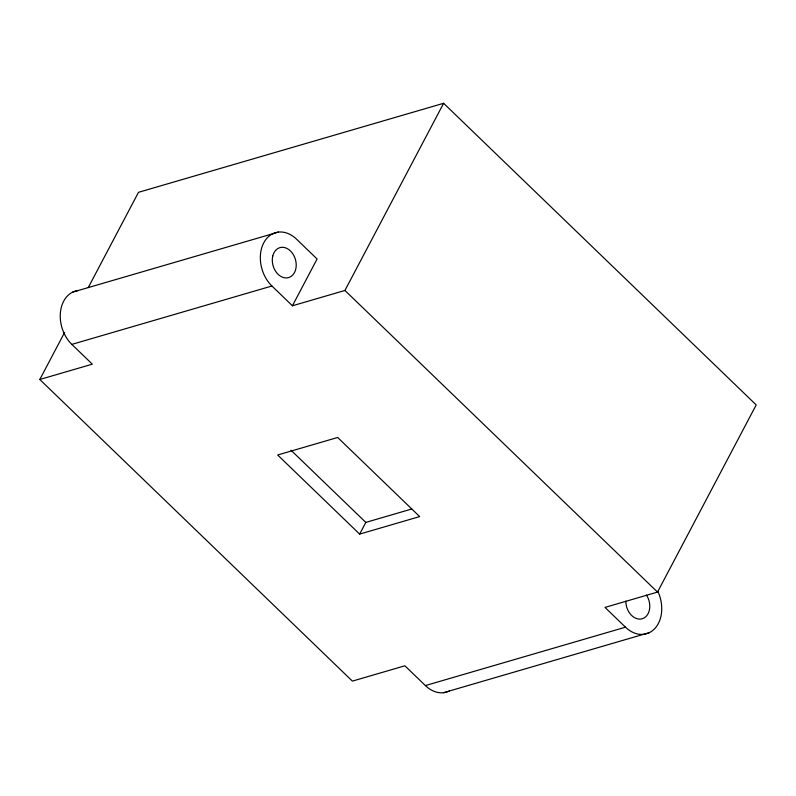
<?xml version="1.0" encoding="UTF-8"?>
<svg xmlns="http://www.w3.org/2000/svg" width="796" height="796" viewBox="0 0 796 796"><rect width="100%" height="100%" fill="white"/><g stroke="black" fill="none" stroke-linecap="round" stroke-linejoin="round"><path stroke-width="1.19" d="M449.322 691.008A31.183 23.203 73.7 0 1 425.402 685.575L404.905 665.794L352.379 681.117L39.8 379.493L64.615 332.43M88.276 287.555L138.484 192.324L443.621 103.291L756.2 404.925L657.516 592.085L604.99 607.408L625.487 627.188A31.183 23.203 73.7 0 0 655.058 628.283A31.183 23.203 73.7 0 0 657.834 591.309M292.421 305.783L317.087 258.989L296.59 239.218A31.183 23.203 73.7 0 0 263.755 242.83A31.183 23.203 73.7 0 0 271.924 286.003L292.421 305.783L344.937 290.46L443.621 103.291M359.643 534.106L419.671 516.594L337.683 437.472L277.655 454.994L359.643 534.106L365.812 522.405L411.711 509.012M72.575 292.162L278.481 232.084M78.386 290.46A31.183 23.203 73.7 0 0 60.506 311.674A31.183 23.203 73.7 0 0 71.829 344.389L271.924 286.003M39.8 379.493L92.326 364.17L71.829 344.389M425.402 685.575L625.487 627.188M443.501 692.709L649.407 632.621M344.937 290.46L657.516 592.085M290.948 450.168L365.812 522.405M646.442 595.06A15.592 11.602 73.7 0 1 642.203 618.761A15.592 11.602 73.7 0 1 625.865 601.08M272.759 256.083A15.592 11.602 73.7 0 0 287.137 277.874A15.592 11.602 73.7 0 0 292.868 253.874A15.592 11.602 73.7 0 0 272.759 256.083"/></g></svg>
